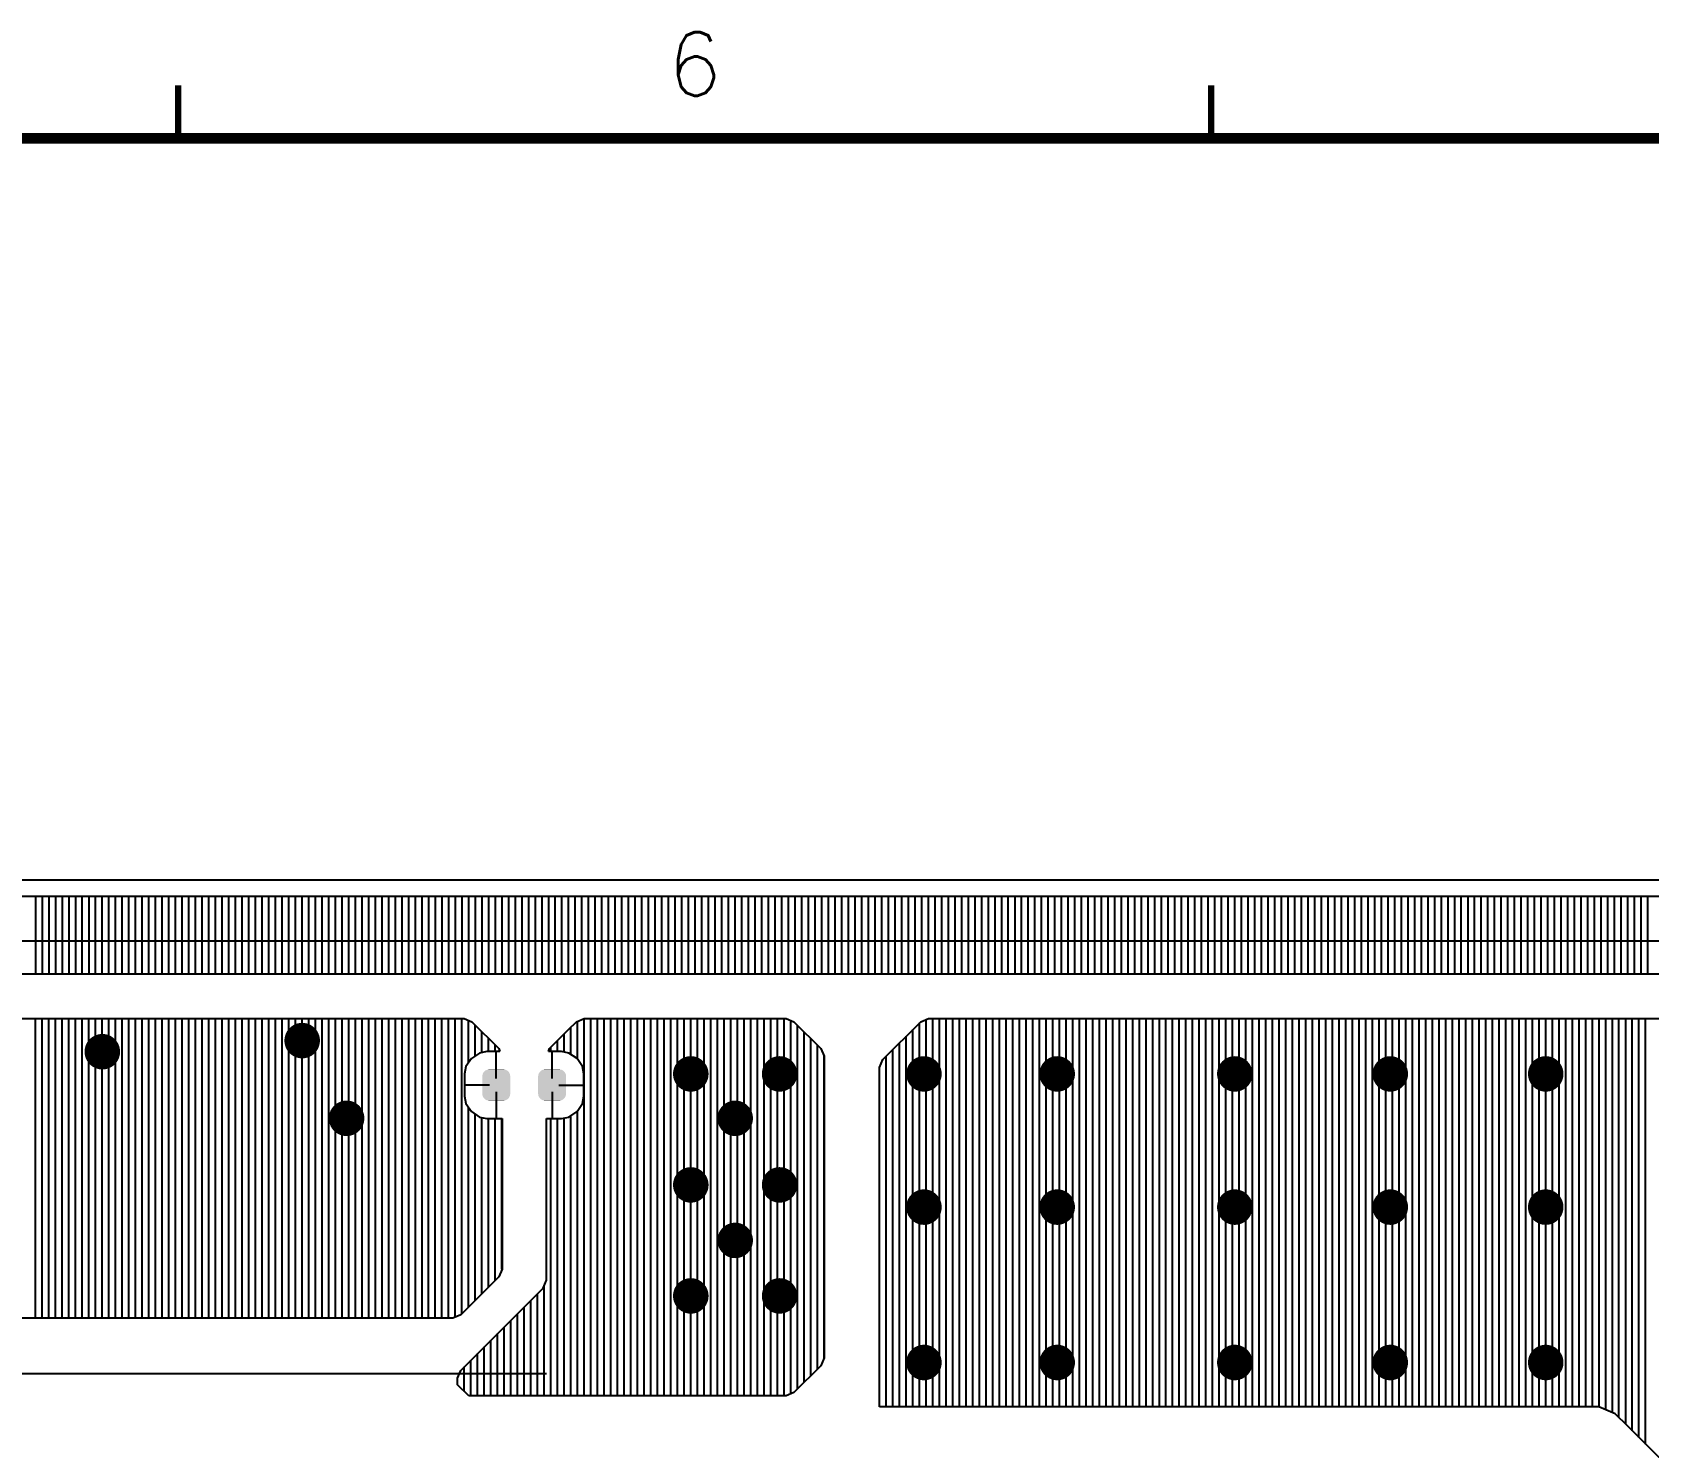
# Model space of a CAD drawing. Extents: x 295 to 953, y 10 to 290.
# Drawn here: x 728.9 to 805.1, y 223.2 to 290 of the extents above; entities that cross this region are included whole.
import ezdxf
from ezdxf.enums import TextEntityAlignment as Align

# ---------------------------------------------------------------- set-up
doc = ezdxf.new("R2010")
doc.units = 0
doc.header["$LTSCALE"] = 5
doc.header["$MEASUREMENT"] = 0
doc.layers.get('0').update_dxf_attribs({"linetype": 'CONTINUOUS', "lineweight": 25})
for name, color, linetype in [('DV-INT-A3_BOT', 7, 'CONTINUOUS'), ('문자', 4, 'CONTINUOUS'), ('테두리', 3, 'CONTINUOUS')]:
    doc.layers.add(name, color=color, linetype=linetype)
doc.styles.get("Standard").update_dxf_attribs({"font": 'simplex.shx'})

# ---------------------------------------------------------------- blocks, each defined once
blk = doc.blocks.new('C')
at = {"layer": '테두리'}
for points, const_width in [([(258.75, 287.5), (258.75, 285)], 0.3), ([(307.5, 287.5), (307.5, 285)], 0.3), ([(15, 285), (15, 15), (405, 15), (405, 285), (15, 285)], 0.5)]:
    blk.add_lwpolyline(points, dxfattribs=dict(at, const_width=const_width))
at = {"layer": '문자'}
blk.add_text('6', height=3, dxfattribs=at).set_placement((283.125, 288.5), align=Align.MIDDLE)

msp = doc.modelspace()

# ---------------------------------------------------------------- linework, layer by layer
at = {"const_width": 0.838}
for points in [[(732.575, 241.89, -1), (731.737, 241.89, -1)], [(742.005, 242.414, -1), (741.167, 242.414, -1)], [(760.341, 240.842, -1), (759.502, 240.842, -1)], [(764.532, 240.842, -1), (763.693, 240.842, -1)], [(771.342, 240.842, -1), (770.504, 240.842, -1)], [(777.629, 240.842, -1), (776.79, 240.842, -1)], [(786.011, 240.842, -1), (785.172, 240.842, -1)], [(793.345, 240.842, -1), (792.507, 240.842, -1)], [(800.679, 240.842, -1), (799.841, 240.842, -1)], [(744.101, 238.747, -1), (743.262, 238.747, -1)], [(762.436, 238.747, -1), (761.598, 238.747, -1)], [(760.341, 235.604, -1), (759.502, 235.604, -1)], [(764.532, 235.604, -1), (763.693, 235.604, -1)], [(771.342, 234.556, -1), (770.504, 234.556, -1)], [(777.629, 234.556, -1), (776.79, 234.556, -1)], [(786.011, 234.556, -1), (785.172, 234.556, -1)], [(793.345, 234.556, -1), (792.507, 234.556, -1)], [(800.679, 234.556, -1), (799.841, 234.556, -1)], [(762.436, 232.984, -1), (761.598, 232.984, -1)], [(760.341, 230.365, -1), (759.502, 230.365, -1)], [(764.532, 230.365, -1), (763.693, 230.365, -1)], [(771.342, 227.222, -1), (770.504, 227.222, -1)], [(777.629, 227.222, -1), (776.79, 227.222, -1)], [(786.011, 227.222, -1), (785.172, 227.222, -1)], [(793.345, 227.222, -1), (792.507, 227.222, -1)], [(800.679, 227.222, -1), (799.841, 227.222, -1)]]:
    msp.add_lwpolyline(points, format="xyb", close=True, dxfattribs=at)
for points in [[(751.271, 240.993), (751.258, 240.999), (750.218, 240.993), (750.225, 240.999)], [(751.258, 240.999), (751.178, 241.041), (750.225, 240.999), (750.313, 241.041)], [(751.178, 241.041), (751.156, 241.044), (750.313, 241.041), (750.32, 241.044)], [(751.156, 241.044), (751.074, 241.058), (750.32, 241.044), (750.412, 241.058)], [(751.074, 241.058), (751.074, 241.06), (750.412, 241.058), (750.412, 241.06)], [(753.907, 240.993), (753.894, 240.999), (752.854, 240.993), (752.862, 240.999)], [(753.894, 240.999), (753.814, 241.041), (752.862, 240.999), (752.949, 241.041)], [(753.814, 241.041), (753.792, 241.044), (752.949, 241.041), (752.956, 241.044)], [(753.792, 241.044), (753.71, 241.058), (752.956, 241.044), (753.048, 241.058)], [(753.71, 241.058), (753.71, 241.06), (753.048, 241.058), (753.048, 241.06)], [(751.403, 240.731), (751.389, 240.823), (750.083, 240.731), (750.099, 240.823)], [(751.403, 240.729), (751.403, 240.731), (750.083, 240.729), (750.083, 240.731)], [(751.403, 239.908), (751.403, 240.729), (750.083, 239.908), (750.083, 240.729)], [(751.389, 240.823), (751.384, 240.834), (750.099, 240.823), (750.101, 240.834)], [(751.384, 240.834), (751.344, 240.918), (750.101, 240.834), (750.145, 240.918)], [(751.344, 240.918), (751.334, 240.927), (750.145, 240.918), (750.15, 240.927)], [(751.334, 240.927), (751.271, 240.993), (750.15, 240.927), (750.218, 240.993)], [(754.039, 240.731), (754.026, 240.823), (752.719, 240.731), (752.735, 240.823)], [(754.039, 240.729), (754.039, 240.731), (752.719, 240.729), (752.719, 240.731)], [(754.039, 239.908), (754.039, 240.729), (752.719, 239.908), (752.719, 240.729)], [(754.026, 240.823), (754.02, 240.834), (752.735, 240.823), (752.737, 240.834)], [(754.02, 240.834), (753.98, 240.918), (752.737, 240.834), (752.781, 240.918)], [(753.98, 240.918), (753.971, 240.927), (752.781, 240.918), (752.786, 240.927)], [(753.971, 240.927), (753.907, 240.993), (752.786, 240.927), (752.854, 240.993)], [(751.403, 239.906), (751.403, 239.908), (750.083, 239.906), (750.083, 239.908)], [(751.388, 239.814), (751.403, 239.906), (750.097, 239.814), (750.083, 239.906)], [(751.386, 239.802), (751.388, 239.814), (750.103, 239.802), (750.097, 239.814)], [(751.342, 239.719), (751.386, 239.802), (750.143, 239.719), (750.103, 239.802)], [(751.337, 239.71), (751.342, 239.719), (750.152, 239.71), (750.143, 239.719)], [(751.268, 239.644), (751.337, 239.71), (750.216, 239.644), (750.152, 239.71)], [(751.261, 239.638), (751.268, 239.644), (750.229, 239.638), (750.216, 239.644)], [(751.174, 239.596), (751.261, 239.638), (750.309, 239.596), (750.229, 239.638)], [(751.167, 239.593), (751.174, 239.596), (750.33, 239.593), (750.309, 239.596)], [(751.074, 239.579), (751.167, 239.593), (750.412, 239.579), (750.33, 239.593)], [(751.074, 239.577), (751.074, 239.579), (750.412, 239.577), (750.412, 239.579)], [(754.039, 239.906), (754.039, 239.908), (752.719, 239.906), (752.719, 239.908)], [(754.024, 239.814), (754.039, 239.906), (752.733, 239.814), (752.719, 239.906)], [(754.022, 239.802), (754.024, 239.814), (752.739, 239.802), (752.733, 239.814)], [(753.978, 239.719), (754.022, 239.802), (752.779, 239.719), (752.739, 239.802)], [(753.973, 239.71), (753.978, 239.719), (752.788, 239.71), (752.779, 239.719)], [(753.904, 239.644), (753.973, 239.71), (752.852, 239.644), (752.788, 239.71)], [(753.897, 239.638), (753.904, 239.644), (752.865, 239.638), (752.852, 239.644)], [(753.81, 239.596), (753.897, 239.638), (752.945, 239.596), (752.865, 239.638)], [(753.803, 239.593), (753.81, 239.596), (752.966, 239.593), (752.945, 239.596)], [(753.71, 239.579), (753.803, 239.593), (753.048, 239.579), (752.966, 239.593)], [(753.71, 239.577), (753.71, 239.579), (753.048, 239.577), (753.048, 239.579)]]:
    msp.add_solid(points)
at = {"layer": 'DV-INT-A3_BOT'}
for p, q in [((510.427, 250), (863.527, 250)), ((523.654, 249.224), (863.955, 249.224)), ((729.013, 245.557), (729.013, 249.224)), ((729.327, 245.557), (729.327, 249.224)), ((729.642, 245.557), (729.642, 249.224)), ((729.956, 245.557), (729.956, 249.224)), ((730.27, 245.557), (730.27, 249.224)), ((730.585, 245.557), (730.585, 249.224)), ((730.899, 245.557), (730.899, 249.224)), ((731.213, 245.557), (731.213, 249.224)), ((731.528, 245.557), (731.528, 249.224)), ((731.842, 245.557), (731.842, 249.224)), ((732.156, 245.557), (732.156, 249.224)), ((732.47, 245.557), (732.47, 249.224)), ((732.785, 245.557), (732.785, 249.224)), ((733.099, 245.557), (733.099, 249.224)), ((733.413, 245.557), (733.413, 249.224)), ((733.728, 245.557), (733.728, 249.224)), ((734.042, 245.557), (734.042, 249.224)), ((734.356, 245.557), (734.356, 249.224)), ((734.671, 245.557), (734.671, 249.224)), ((734.985, 245.557), (734.985, 249.224)), ((735.299, 245.557), (735.299, 249.224)), ((735.614, 245.557), (735.614, 249.224)), ((735.928, 245.557), (735.928, 249.224)), ((736.242, 245.557), (736.242, 249.224)), ((736.557, 245.557), (736.557, 249.224)), ((736.871, 245.557), (736.871, 249.224)), ((737.185, 245.557), (737.185, 249.224)), ((737.5, 245.557), (737.5, 249.224)), ((737.814, 245.557), (737.814, 249.224)), ((738.128, 245.557), (738.128, 249.224)), ((738.443, 245.557), (738.443, 249.224)), ((738.757, 245.557), (738.757, 249.224)), ((739.071, 245.557), (739.071, 249.224)), ((739.386, 245.557), (739.386, 249.224)), ((739.7, 245.557), (739.7, 249.224)), ((740.014, 245.557), (740.014, 249.224)), ((740.329, 245.557), (740.329, 249.224)), ((740.643, 245.557), (740.643, 249.224)), ((740.957, 245.557), (740.957, 249.224)), ((741.272, 245.557), (741.272, 249.224)), ((741.586, 245.557), (741.586, 249.224)), ((741.9, 245.557), (741.9, 249.224)), ((742.215, 245.557), (742.215, 249.224)), ((742.529, 245.557), (742.529, 249.224)), ((742.843, 245.557), (742.843, 249.224)), ((743.158, 245.557), (743.158, 249.224)), ((743.472, 245.557), (743.472, 249.224)), ((743.786, 245.557), (743.786, 249.224)), ((744.101, 245.557), (744.101, 249.224)), ((744.415, 245.557), (744.415, 249.224)), ((744.729, 245.557), (744.729, 249.224)), ((745.043, 245.557), (745.043, 249.224)), ((745.358, 245.557), (745.358, 249.224)), ((745.672, 245.557), (745.672, 249.224)), ((745.986, 245.557), (745.986, 249.224)), ((746.301, 245.557), (746.301, 249.224)), ((746.615, 245.557), (746.615, 249.224)), ((746.929, 245.557), (746.929, 249.224)), ((747.244, 245.557), (747.244, 249.224)), ((747.558, 245.557), (747.558, 249.224)), ((747.872, 245.557), (747.872, 249.224)), ((748.187, 245.557), (748.187, 249.224)), ((748.501, 245.557), (748.501, 249.224)), ((748.815, 245.557), (748.815, 249.224)), ((749.13, 245.557), (749.13, 249.224)), ((749.444, 245.557), (749.444, 249.224)), ((749.758, 245.557), (749.758, 249.224)), ((750.073, 245.557), (750.073, 249.224)), ((750.387, 245.557), (750.387, 249.224)), ((750.701, 245.557), (750.701, 249.224)), ((751.016, 245.557), (751.016, 249.224)), ((751.33, 245.557), (751.33, 249.224)), ((751.644, 245.557), (751.644, 249.224)), ((751.959, 245.557), (751.959, 249.224)), ((752.273, 245.557), (752.273, 249.224)), ((752.587, 245.557), (752.587, 249.224)), ((752.902, 245.557), (752.902, 249.224)), ((753.216, 245.557), (753.216, 249.224)), ((753.53, 245.557), (753.53, 249.224)), ((753.845, 245.557), (753.845, 249.224)), ((754.159, 245.557), (754.159, 249.224)), ((754.473, 245.557), (754.473, 249.224)), ((754.788, 245.557), (754.788, 249.224)), ((755.102, 245.557), (755.102, 249.224)), ((755.416, 245.557), (755.416, 249.224)), ((755.731, 245.557), (755.731, 249.224)), ((756.045, 245.557), (756.045, 249.224)), ((756.359, 245.557), (756.359, 249.224)), ((756.674, 245.557), (756.674, 249.224)), ((756.988, 245.557), (756.988, 249.224)), ((757.302, 245.557), (757.302, 249.224)), ((757.616, 245.557), (757.616, 249.224)), ((757.931, 245.557), (757.931, 249.224)), ((758.245, 245.557), (758.245, 249.224)), ((758.559, 245.557), (758.559, 249.224)), ((758.874, 245.557), (758.874, 249.224)), ((759.188, 245.557), (759.188, 249.224)), ((759.502, 245.557), (759.502, 249.224)), ((759.817, 245.557), (759.817, 249.224)), ((760.131, 245.557), (760.131, 249.224)), ((760.445, 245.557), (760.445, 249.224)), ((760.76, 245.557), (760.76, 249.224)), ((761.074, 245.557), (761.074, 249.224)), ((761.388, 245.557), (761.388, 249.224)), ((761.703, 245.557), (761.703, 249.224)), ((762.017, 245.557), (762.017, 249.224)), ((762.331, 245.557), (762.331, 249.224)), ((762.646, 245.557), (762.646, 249.224)), ((762.96, 245.557), (762.96, 249.224)), ((763.274, 245.557), (763.274, 249.224)), ((763.589, 245.557), (763.589, 249.224)), ((763.903, 245.557), (763.903, 249.224)), ((764.217, 245.557), (764.217, 249.224)), ((764.532, 245.557), (764.532, 249.224)), ((764.846, 245.557), (764.846, 249.224)), ((765.16, 245.557), (765.16, 249.224)), ((765.475, 245.557), (765.475, 249.224)), ((765.789, 245.557), (765.789, 249.224)), ((766.103, 245.557), (766.103, 249.224)), ((766.418, 245.557), (766.418, 249.224)), ((766.732, 245.557), (766.732, 249.224)), ((767.046, 245.557), (767.046, 249.224)), ((767.361, 245.557), (767.361, 249.224)), ((767.675, 245.557), (767.675, 249.224)), ((767.989, 245.557), (767.989, 249.224)), ((768.304, 245.557), (768.304, 249.224)), ((768.618, 245.557), (768.618, 249.224)), ((768.932, 245.557), (768.932, 249.224)), ((769.247, 245.557), (769.247, 249.224)), ((769.561, 245.557), (769.561, 249.224)), ((769.875, 245.557), (769.875, 249.224)), ((770.189, 245.557), (770.189, 249.224)), ((770.504, 245.557), (770.504, 249.224)), ((770.818, 245.557), (770.818, 249.224)), ((771.132, 245.557), (771.132, 249.224)), ((771.447, 245.557), (771.447, 249.224)), ((771.761, 245.557), (771.761, 249.224)), ((772.075, 245.557), (772.075, 249.224)), ((772.39, 245.557), (772.39, 249.224)), ((772.704, 245.557), (772.704, 249.224)), ((773.018, 245.557), (773.018, 249.224)), ((773.333, 245.557), (773.333, 249.224)), ((773.647, 245.557), (773.647, 249.224)), ((773.961, 245.557), (773.961, 249.224)), ((774.276, 245.557), (774.276, 249.224)), ((774.59, 245.557), (774.59, 249.224)), ((774.904, 245.557), (774.904, 249.224)), ((775.219, 245.557), (775.219, 249.224)), ((775.533, 245.557), (775.533, 249.224)), ((775.847, 245.557), (775.847, 249.224)), ((776.162, 245.557), (776.162, 249.224)), ((776.476, 245.557), (776.476, 249.224)), ((776.79, 245.557), (776.79, 249.224)), ((777.105, 245.557), (777.105, 249.224)), ((777.419, 245.557), (777.419, 249.224)), ((777.733, 245.557), (777.733, 249.224)), ((778.048, 245.557), (778.048, 249.224)), ((778.362, 245.557), (778.362, 249.224)), ((778.676, 245.557), (778.676, 249.224)), ((778.991, 245.557), (778.991, 249.224)), ((779.305, 245.557), (779.305, 249.224)), ((779.619, 245.557), (779.619, 249.224)), ((779.934, 245.557), (779.934, 249.224)), ((780.248, 245.557), (780.248, 249.224)), ((780.562, 245.557), (780.562, 249.224)), ((780.877, 245.557), (780.877, 249.224)), ((781.191, 245.557), (781.191, 249.224)), ((781.505, 245.557), (781.505, 249.224)), ((781.82, 245.557), (781.82, 249.224)), ((782.134, 245.557), (782.134, 249.224)), ((782.448, 245.557), (782.448, 249.224)), ((782.762, 245.557), (782.762, 249.224)), ((783.077, 245.557), (783.077, 249.224)), ((783.391, 245.557), (783.391, 249.224)), ((783.705, 245.557), (783.705, 249.224)), ((784.02, 245.557), (784.02, 249.224)), ((784.334, 245.557), (784.334, 249.224)), ((784.648, 245.557), (784.648, 249.224)), ((784.963, 245.557), (784.963, 249.224)), ((785.277, 245.557), (785.277, 249.224)), ((785.591, 245.557), (785.591, 249.224)), ((785.906, 245.557), (785.906, 249.224)), ((786.22, 245.557), (786.22, 249.224)), ((786.534, 245.557), (786.534, 249.224)), ((786.849, 245.557), (786.849, 249.224)), ((787.163, 245.557), (787.163, 249.224)), ((787.477, 245.557), (787.477, 249.224)), ((787.792, 245.557), (787.792, 249.224)), ((788.106, 245.557), (788.106, 249.224)), ((788.42, 245.557), (788.42, 249.224)), ((788.735, 245.557), (788.735, 249.224)), ((789.049, 245.557), (789.049, 249.224)), ((789.363, 245.557), (789.363, 249.224)), ((789.678, 245.557), (789.678, 249.224)), ((789.992, 245.557), (789.992, 249.224)), ((790.306, 245.557), (790.306, 249.224)), ((790.621, 245.557), (790.621, 249.224)), ((790.935, 245.557), (790.935, 249.224)), ((791.249, 245.557), (791.249, 249.224)), ((791.564, 245.557), (791.564, 249.224)), ((791.878, 245.557), (791.878, 249.224)), ((792.192, 245.557), (792.192, 249.224)), ((792.507, 245.557), (792.507, 249.224)), ((792.821, 245.557), (792.821, 249.224)), ((793.135, 245.557), (793.135, 249.224)), ((793.45, 245.557), (793.45, 249.224)), ((793.764, 245.557), (793.764, 249.224)), ((794.078, 245.557), (794.078, 249.224)), ((794.393, 245.557), (794.393, 249.224)), ((794.707, 245.557), (794.707, 249.224)), ((795.021, 245.557), (795.021, 249.224)), ((795.335, 245.557), (795.335, 249.224)), ((795.65, 245.557), (795.65, 249.224)), ((795.964, 245.557), (795.964, 249.224)), ((796.278, 245.557), (796.278, 249.224)), ((796.593, 245.557), (796.593, 249.224)), ((796.907, 245.557), (796.907, 249.224)), ((797.221, 245.557), (797.221, 249.224)), ((797.536, 245.557), (797.536, 249.224)), ((797.85, 245.557), (797.85, 249.224)), ((798.164, 245.557), (798.164, 249.224)), ((798.479, 245.557), (798.479, 249.224)), ((798.793, 245.557), (798.793, 249.224)), ((799.107, 245.557), (799.107, 249.224)), ((799.422, 245.557), (799.422, 249.224)), ((799.736, 245.557), (799.736, 249.224)), ((800.05, 245.557), (800.05, 249.224)), ((800.365, 245.557), (800.365, 249.224)), ((800.679, 245.557), (800.679, 249.224)), ((800.993, 245.557), (800.993, 249.224)), ((801.308, 245.557), (801.308, 249.224)), ((801.622, 245.557), (801.622, 249.224)), ((801.936, 245.557), (801.936, 249.224)), ((802.251, 245.557), (802.251, 249.224)), ((802.565, 245.557), (802.565, 249.224)), ((802.879, 245.557), (802.879, 249.224)), ((803.194, 245.557), (803.194, 249.224)), ((803.508, 245.557), (803.508, 249.224)), ((803.822, 245.557), (803.822, 249.224)), ((804.137, 245.557), (804.137, 249.224)), ((804.451, 245.557), (804.451, 249.224)), ((804.765, 245.557), (804.765, 249.224)), ((805.08, 245.557), (805.08, 249.224)), ((516.32, 247.129), (859.458, 247.129)), ((782.448, 245.557), (710.153, 245.557)), ((851.906, 245.557), (782.448, 245.557)), ((705.439, 243.462), (749.226, 243.462)), ((729.009, 229.313), (729.009, 243.462)), ((729.323, 229.313), (729.323, 243.462)), ((729.637, 229.313), (729.637, 243.462)), ((729.952, 229.313), (729.952, 243.462)), ((730.266, 229.313), (730.266, 243.462)), ((730.58, 229.313), (730.58, 243.462)), ((730.895, 229.313), (730.895, 243.462)), ((731.209, 229.313), (731.209, 243.462)), ((731.523, 229.313), (731.523, 243.462)), ((731.838, 229.313), (731.838, 243.462)), ((732.152, 229.313), (732.152, 243.462)), ((732.466, 229.313), (732.466, 243.462)), ((732.781, 229.313), (732.781, 243.462)), ((733.095, 229.313), (733.095, 243.462)), ((733.409, 229.313), (733.409, 243.462)), ((733.724, 229.313), (733.724, 243.462)), ((734.038, 229.313), (734.038, 243.462)), ((734.352, 229.313), (734.352, 243.462)), ((734.667, 229.313), (734.667, 243.462)), ((734.981, 229.313), (734.981, 243.462)), ((735.295, 229.313), (735.295, 243.462)), ((735.61, 229.313), (735.61, 243.462)), ((735.924, 229.313), (735.924, 243.462)), ((736.238, 229.313), (736.238, 243.462)), ((736.553, 229.313), (736.553, 243.462)), ((736.867, 229.313), (736.867, 243.462)), ((737.181, 229.313), (737.181, 243.462)), ((737.496, 229.313), (737.496, 243.462)), ((737.81, 229.313), (737.81, 243.462)), ((738.124, 229.313), (738.124, 243.462)), ((738.438, 229.313), (738.438, 243.462)), ((738.753, 229.313), (738.753, 243.462)), ((739.067, 229.313), (739.067, 243.462)), ((739.381, 229.313), (739.381, 243.462)), ((739.696, 229.313), (739.696, 243.462)), ((740.01, 229.313), (740.01, 243.462)), ((740.324, 229.313), (740.324, 243.462)), ((740.639, 229.313), (740.639, 243.462)), ((740.953, 229.313), (740.953, 243.462)), ((741.267, 229.313), (741.267, 243.462)), ((741.582, 229.313), (741.582, 243.462)), ((741.896, 229.313), (741.896, 243.462)), ((742.21, 229.313), (742.21, 243.462)), ((742.525, 229.313), (742.525, 243.462)), ((742.839, 229.313), (742.839, 243.462)), ((743.153, 229.313), (743.153, 243.462)), ((743.468, 229.313), (743.468, 243.462)), ((743.782, 229.313), (743.782, 243.462)), ((744.096, 229.313), (744.096, 243.462)), ((744.411, 229.313), (744.411, 243.462)), ((744.725, 229.313), (744.725, 243.462)), ((745.039, 229.313), (745.039, 243.462)), ((745.354, 229.313), (745.354, 243.462)), ((745.668, 229.313), (745.668, 243.462)), ((745.982, 229.313), (745.982, 243.462)), ((746.297, 229.313), (746.297, 243.462)), ((746.611, 229.313), (746.611, 243.462)), ((746.925, 229.313), (746.925, 243.462)), ((747.24, 229.313), (747.24, 243.462)), ((747.554, 229.313), (747.554, 243.462)), ((747.868, 229.313), (747.868, 243.462)), ((748.183, 229.313), (748.183, 243.462)), ((748.497, 229.313), (748.497, 243.462)), ((748.811, 229.363), (748.811, 243.462)), ((749.126, 229.522), (749.126, 243.462)), ((749.226, 243.462), (749.595, 243.307)), ((749.44, 241.379), (749.44, 243.37)), ((749.595, 243.307), (750.861, 242.041)), ((754.159, 242.938), (754.528, 243.307)), ((754.528, 243.307), (754.897, 243.462)), ((754.578, 241.538), (754.578, 243.328)), ((754.892, 225.646), (754.892, 243.458)), ((754.897, 243.462), (764.418, 243.462)), ((755.207, 225.646), (755.207, 243.462)), ((755.521, 225.646), (755.521, 243.462)), ((755.835, 225.646), (755.835, 243.462)), ((756.15, 225.646), (756.15, 243.462)), ((756.464, 225.646), (756.464, 243.462)), ((756.778, 225.646), (756.778, 243.462)), ((757.093, 225.646), (757.093, 243.462)), ((757.407, 225.646), (757.407, 243.462)), ((757.721, 225.646), (757.721, 243.462)), ((758.036, 225.646), (758.036, 243.462)), ((758.35, 225.646), (758.35, 243.462)), ((758.664, 225.646), (758.664, 243.462)), ((758.979, 225.646), (758.979, 243.462)), ((759.293, 225.646), (759.293, 243.462)), ((759.607, 225.646), (759.607, 243.462)), ((759.922, 225.646), (759.922, 243.462)), ((760.236, 225.646), (760.236, 243.462)), ((760.55, 225.646), (760.55, 243.462)), ((760.865, 225.646), (760.865, 243.462)), ((761.179, 225.646), (761.179, 243.462)), ((761.493, 225.646), (761.493, 243.462)), ((761.807, 225.646), (761.807, 243.462)), ((762.122, 225.646), (762.122, 243.462)), ((762.436, 225.646), (762.436, 243.462)), ((762.75, 225.646), (762.75, 243.462)), ((763.065, 225.646), (763.065, 243.462)), ((763.379, 225.646), (763.379, 243.462)), ((763.693, 225.646), (763.693, 243.462)), ((764.008, 225.646), (764.008, 243.462)), ((764.322, 225.646), (764.322, 243.462)), ((764.418, 243.462), (764.787, 243.307)), ((764.636, 225.738), (764.636, 243.37)), ((764.787, 243.307), (766.053, 242.041)), ((768.978, 241.517), (770.768, 243.307)), ((770.768, 243.307), (771.137, 243.462)), ((771.028, 225.126), (771.028, 243.411)), ((771.137, 243.462), (787.687, 243.462)), ((771.342, 225.126), (771.342, 243.462)), ((771.656, 225.126), (771.656, 243.462)), ((771.971, 225.126), (771.971, 243.462)), ((772.285, 225.126), (772.285, 243.462)), ((772.599, 225.126), (772.599, 243.462)), ((772.914, 225.126), (772.914, 243.462)), ((773.228, 225.126), (773.228, 243.462)), ((773.542, 225.126), (773.542, 243.462)), ((773.857, 225.126), (773.857, 243.462)), ((774.171, 225.126), (774.171, 243.462)), ((774.485, 225.126), (774.485, 243.462)), ((774.8, 225.126), (774.8, 243.462)), ((775.114, 225.126), (775.114, 243.462)), ((775.428, 225.126), (775.428, 243.462)), ((775.743, 225.126), (775.743, 243.462)), ((776.057, 225.126), (776.057, 243.462)), ((776.371, 225.126), (776.371, 243.462)), ((776.686, 225.126), (776.686, 243.462)), ((777, 225.126), (777, 243.462)), ((777.314, 225.126), (777.314, 243.462)), ((777.629, 225.126), (777.629, 243.462)), ((777.943, 225.126), (777.943, 243.462)), ((778.257, 225.126), (778.257, 243.462)), ((778.571, 225.126), (778.571, 243.462)), ((778.886, 225.126), (778.886, 243.462)), ((779.2, 225.126), (779.2, 243.462)), ((779.514, 225.126), (779.514, 243.462)), ((779.829, 225.126), (779.829, 243.462)), ((780.143, 225.126), (780.143, 243.462)), ((780.457, 225.126), (780.457, 243.462)), ((780.772, 225.126), (780.772, 243.462)), ((781.086, 225.126), (781.086, 243.462)), ((781.4, 225.126), (781.4, 243.462)), ((781.715, 225.126), (781.715, 243.462)), ((782.029, 225.126), (782.029, 243.462)), ((782.343, 225.126), (782.343, 243.462)), ((782.658, 225.126), (782.658, 243.462)), ((782.972, 225.126), (782.972, 243.462)), ((783.286, 225.126), (783.286, 243.462)), ((783.601, 225.126), (783.601, 243.462)), ((783.915, 225.126), (783.915, 243.462)), ((784.229, 225.126), (784.229, 243.462)), ((784.544, 225.126), (784.544, 243.462)), ((784.858, 225.126), (784.858, 243.462)), ((785.172, 225.126), (785.172, 243.462)), ((785.487, 225.126), (785.487, 243.462)), ((785.801, 225.126), (785.801, 243.462)), ((786.115, 225.126), (786.115, 243.462)), ((786.43, 225.126), (786.43, 243.462)), ((786.744, 225.126), (786.744, 243.462)), ((787.058, 225.126), (787.058, 243.462)), ((787.373, 225.126), (787.373, 243.462)), ((787.687, 225.126), (787.687, 243.462)), ((787.687, 243.462), (818.596, 243.462)), ((788.001, 225.126), (788.001, 243.462)), ((788.316, 225.126), (788.316, 243.462)), ((788.63, 225.126), (788.63, 243.462)), ((788.944, 225.126), (788.944, 243.462)), ((789.259, 225.126), (789.259, 243.462)), ((789.573, 225.126), (789.573, 243.462)), ((789.887, 225.126), (789.887, 243.462)), ((790.202, 225.126), (790.202, 243.462)), ((790.516, 225.126), (790.516, 243.462)), ((790.83, 225.126), (790.83, 243.462)), ((791.144, 225.126), (791.144, 243.462)), ((791.459, 225.126), (791.459, 243.462)), ((791.773, 225.126), (791.773, 243.462)), ((792.087, 225.126), (792.087, 243.462)), ((792.402, 225.126), (792.402, 243.462)), ((792.716, 225.126), (792.716, 243.462)), ((793.03, 225.126), (793.03, 243.462)), ((793.345, 225.126), (793.345, 243.462)), ((793.659, 225.126), (793.659, 243.462)), ((793.973, 225.126), (793.973, 243.462)), ((794.288, 225.126), (794.288, 243.462)), ((794.602, 225.126), (794.602, 243.462)), ((794.916, 225.126), (794.916, 243.462)), ((795.231, 225.126), (795.231, 243.462)), ((795.545, 225.126), (795.545, 243.462)), ((795.859, 225.126), (795.859, 243.462)), ((796.174, 225.126), (796.174, 243.462)), ((796.488, 225.126), (796.488, 243.462)), ((796.802, 225.126), (796.802, 243.462)), ((797.117, 225.126), (797.117, 243.462)), ((797.431, 225.126), (797.431, 243.462)), ((797.745, 225.126), (797.745, 243.462)), ((798.06, 225.126), (798.06, 243.462)), ((798.374, 225.126), (798.374, 243.462)), ((798.688, 225.126), (798.688, 243.462)), ((799.003, 225.126), (799.003, 243.462)), ((799.317, 225.126), (799.317, 243.462)), ((799.631, 225.126), (799.631, 243.462)), ((799.946, 225.126), (799.946, 243.462)), ((800.26, 225.126), (800.26, 243.462)), ((800.574, 225.126), (800.574, 243.462)), ((800.889, 225.126), (800.889, 243.462)), ((801.203, 225.126), (801.203, 243.462)), ((801.517, 225.126), (801.517, 243.462)), ((801.832, 225.126), (801.832, 243.462)), ((802.146, 225.126), (802.146, 243.462)), ((802.46, 225.126), (802.46, 243.462)), ((802.775, 225.122), (802.775, 243.462)), ((803.089, 224.992), (803.089, 243.462)), ((803.403, 224.862), (803.403, 243.462)), ((803.717, 224.632), (803.717, 243.462)), ((804.032, 224.317), (804.032, 243.462)), ((804.346, 224.003), (804.346, 243.462)), ((804.66, 223.689), (804.66, 243.462)), ((804.975, 223.374), (804.975, 243.462)), ((749.754, 241.697), (749.754, 243.147)), ((750.069, 241.852), (750.069, 242.833)), ((750.383, 241.898), (750.383, 242.519)), ((753.262, 242.041), (754.159, 242.938)), ((753.949, 241.873), (753.949, 242.728)), ((754.264, 241.764), (754.264, 243.043)), ((764.951, 225.96), (764.951, 243.147)), ((765.265, 226.274), (765.265, 242.833)), ((765.579, 226.589), (765.579, 242.519)), ((770.085, 225.126), (770.085, 242.624)), ((770.399, 225.126), (770.399, 242.938)), ((770.713, 225.126), (770.713, 243.252)), ((749.955, 241.827), (749.57, 241.572)), ((750.295, 241.898), (749.955, 241.827)), ((750.919, 241.898), (750.295, 241.898)), ((750.697, 241.898), (750.697, 242.204)), ((750.743, 240.633), (750.743, 241.898)), ((750.861, 242.041), (750.919, 241.898)), ((753.203, 241.898), (753.262, 242.041)), ((753.828, 241.898), (753.203, 241.898)), ((753.321, 241.898), (753.321, 242.1)), ((753.379, 240.633), (753.379, 241.898)), ((753.635, 241.898), (753.635, 242.414)), ((754.167, 241.827), (753.828, 241.898)), ((754.553, 241.572), (754.167, 241.827)), ((765.894, 226.903), (765.894, 242.204)), ((766.053, 242.041), (766.208, 241.672)), ((769.456, 225.126), (769.456, 241.995)), ((769.77, 225.126), (769.77, 242.309)), ((749.31, 241.186), (749.243, 240.842)), ((749.57, 241.572), (749.31, 241.186)), ((754.813, 241.186), (754.553, 241.572)), ((754.88, 240.842), (754.813, 241.186)), ((766.208, 227.435), (766.208, 241.672)), ((766.208, 241.672), (766.208, 227.435)), ((768.827, 241.148), (768.978, 241.517)), ((768.827, 225.126), (768.827, 241.148)), ((768.827, 225.126), (768.827, 241.148)), ((769.142, 225.126), (769.142, 241.681)), ((749.243, 240.842), (749.243, 239.79)), ((750.429, 240.318), (749.243, 240.318)), ((753.694, 240.318), (754.88, 240.318)), ((754.88, 239.79), (754.88, 240.842)), ((749.243, 239.79), (749.31, 239.447)), ((750.743, 240.004), (750.743, 238.734)), ((753.379, 240.004), (753.379, 238.734)), ((754.813, 239.447), (754.88, 239.79)), ((749.31, 239.447), (749.57, 239.061)), ((749.44, 229.837), (749.44, 239.254)), ((749.57, 239.061), (749.955, 238.806)), ((749.754, 230.151), (749.754, 238.935)), ((749.955, 238.806), (750.295, 238.734)), ((750.069, 230.465), (750.069, 238.78)), ((750.295, 238.734), (751.016, 238.734)), ((750.383, 230.78), (750.383, 238.734)), ((750.697, 231.094), (750.697, 238.734)), ((751.011, 231.626), (751.011, 238.734)), ((751.016, 238.734), (751.016, 231.626)), ((753.111, 231.102), (753.111, 238.734)), ((753.111, 238.734), (753.828, 238.734)), ((753.321, 225.646), (753.321, 238.734)), ((753.635, 225.646), (753.635, 238.734)), ((753.828, 238.734), (754.167, 238.806)), ((753.949, 225.646), (753.949, 238.759)), ((754.167, 238.806), (754.553, 239.061)), ((754.264, 225.646), (754.264, 238.868)), ((754.553, 239.061), (754.813, 239.447)), ((754.578, 225.646), (754.578, 239.095)), ((750.861, 231.258), (749.071, 229.468)), ((751.016, 231.626), (750.861, 231.258)), ((752.956, 230.734), (753.111, 231.102)), ((749.071, 226.849), (752.956, 230.734)), ((752.692, 225.646), (752.692, 230.465)), ((753.006, 225.646), (753.006, 230.851)), ((752.063, 225.646), (752.063, 229.837)), ((752.378, 225.646), (752.378, 230.151)), ((732.68, 229.317), (719.797, 229.313)), ((748.702, 229.313), (732.68, 229.317)), ((749.071, 229.468), (748.702, 229.313)), ((751.12, 225.646), (751.12, 228.894)), ((751.435, 225.646), (751.435, 229.208)), ((751.749, 225.646), (751.749, 229.522)), ((750.492, 225.646), (750.492, 228.269)), ((750.806, 225.646), (750.806, 228.584)), ((749.549, 225.646), (749.549, 227.326)), ((749.863, 225.646), (749.863, 227.641)), ((750.177, 225.646), (750.177, 227.955)), ((766.208, 227.435), (766.053, 227.067)), ((535.703, 226.698), (753.111, 226.698)), ((748.92, 226.48), (749.071, 226.849)), ((749.234, 225.86), (749.234, 227.012)), ((766.053, 227.067), (764.787, 225.801)), ((748.92, 226.174), (748.92, 226.48)), ((748.92, 226.174), (748.92, 226.48)), ((749.444, 225.65), (748.92, 226.174)), ((764.787, 225.801), (764.418, 225.646)), ((764.418, 225.646), (749.444, 225.65)), ((802.77, 225.126), (768.827, 225.126)), ((803.541, 224.803), (802.77, 225.126)), ((804.128, 224.217), (803.541, 224.803)), ((808.319, 220.026), (804.128, 224.217))]:
    msp.add_line(p, q, dxfattribs=at)

# ---------------------------------------------------------------- block references
msp.add_blockref('C', (476.978, 0))

doc.saveas('drawing.dxf')
